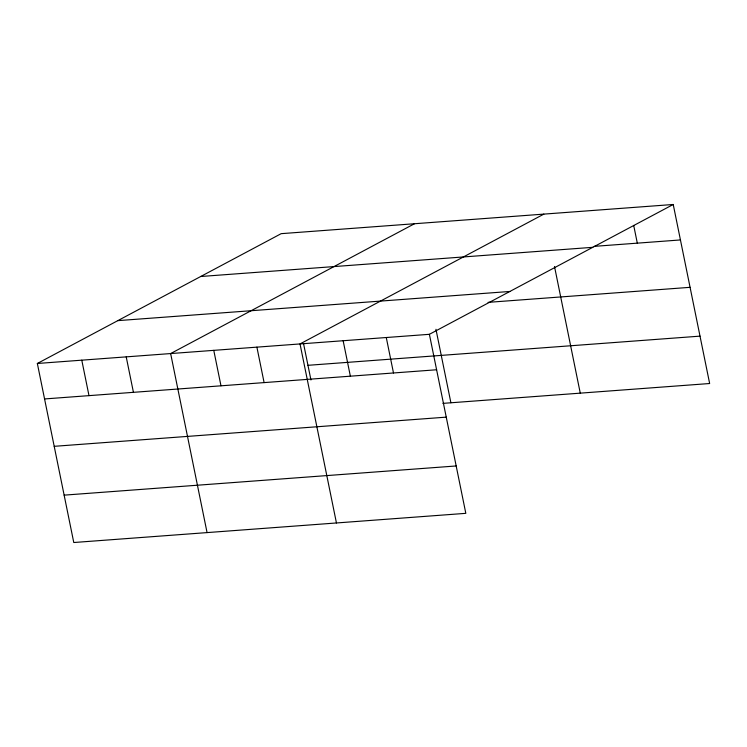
<?xml version="1.0" encoding="UTF-8"?>
<svg xmlns="http://www.w3.org/2000/svg" width="747" height="747" viewBox="0 0 747 747"><rect width="100%" height="100%" fill="white"/><g stroke="black" fill="none" stroke-linecap="round" stroke-linejoin="round"><path stroke-width="1.12" d="M673.224 204.482L429.394 334.311L465.82 513.338L73.776 542.518L37.35 363.481L281.18 233.662L673.224 204.482L709.65 383.519L442.924 403.371M414.473 223.745L170.643 353.564L207.068 532.592M543.853 214.118L300.023 343.937L336.449 522.965M594.192 246.361L680.442 239.946M200.719 276.502L592.763 247.322M117.811 320.64L509.865 291.47M488.071 302.358L690.079 287.324M37.35 363.481L429.394 334.311M307.96 365.311L700.014 336.141M44.568 398.945L436.612 369.765M54.204 446.323L446.248 417.143M64.139 495.14L456.184 465.96M633.708 225.426L637.312 243.158M554.507 266.492L580.27 393.146M435.949 329.287L450.899 402.773M386.274 337.513L393.492 372.977M343.144 340.725L350.362 376.18M303.571 343.741L310.948 379.98M256.893 347.14L264.111 382.604M213.773 350.352L220.981 385.816M126.215 356.87L133.433 392.334M81.778 360.175L88.996 395.639"/></g></svg>
